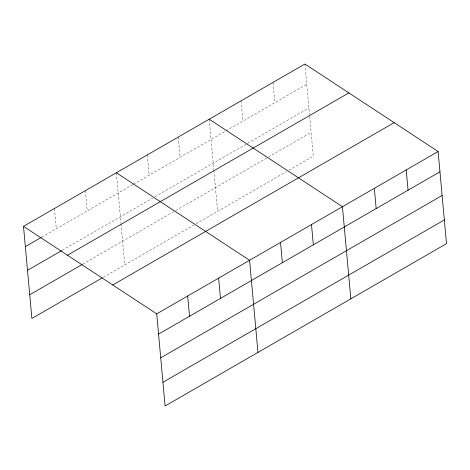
<?xml version="1.0" encoding="UTF-8"?>
<svg xmlns="http://www.w3.org/2000/svg" width="470" height="470" viewBox="0 0 470 470"><rect width="100%" height="100%" fill="white"/><g stroke="black" fill="none" stroke-linecap="round" stroke-linejoin="round"><path stroke-width="0.35" stroke-dasharray="2.35 1.76" d="M41.771 237.133L132.734 184.657M133.368 184.293L225.447 131.171M226.076 130.807L306.74 84.271M62.246 250.281L152.58 198.17M155.106 196.713L246.991 143.703M247.62 143.344L308.902 107.988M82.79 264.146L175.022 210.942M175.651 210.578L267.976 157.315M268.599 156.957L311.122 132.423M103.265 277.294L193.605 225.183M196.131 223.726L286.394 171.656M288.897 170.211L313.284 156.14L309.554 115.179M304.901 64.014L309.489 114.457M273.005 82.409L274.85 102.671M241.116 100.809L242.961 121.072M209.221 119.21L213.815 169.652M213.879 170.369L217.61 211.336M178.271 137.064L180.116 157.327M147.316 154.918L149.16 175.181M116.36 172.778L120.954 223.221M121.019 223.943L124.744 264.904M85.405 190.632L87.25 210.895M54.455 208.492L56.3 228.749"/><path stroke-width="0.7" d="M23.5 226.346L304.901 64.014L438.116 151.528L446.5 243.654L165.099 405.986L156.716 313.86L23.5 226.346L31.884 318.472L102.002 278.023M25.345 246.609L41.137 237.497M27.501 270.326L61.617 250.645M67.463 255.228L348.857 92.89M29.728 294.761L82.156 264.51M112.753 284.979L394.154 122.647M156.716 313.86L438.116 151.528M158.56 334.117L439.961 171.785M160.722 357.835L442.117 195.502M162.943 382.269L444.344 219.937M209.221 119.21L342.442 206.718L350.826 298.844M116.36 172.778L249.582 260.286L257.965 352.418M406.221 169.923L408.066 190.186M374.332 188.323L376.176 208.58M311.487 224.578L313.331 244.835M280.531 242.432L282.376 262.695M218.626 278.146L220.471 298.409M187.671 296L189.516 316.263"/></g></svg>
